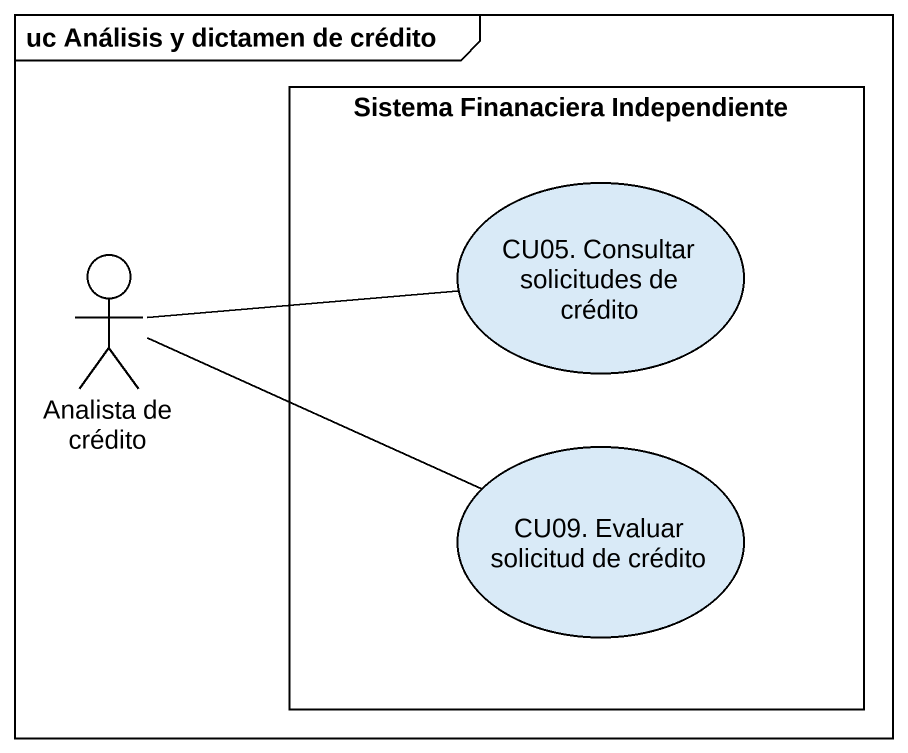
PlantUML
@startuml
mainframe uc Análisis y dictamen de crédito
rectangle "Sistema Finanaciera Independiente" as Sistema_Finanaciera {
  usecase "CU05. Consultar solicitudes de crédito" as CU05_Consultar_solicitudes
  usecase "CU09. Evaluar solicitud de crédito" as CU09_Evaluar_solicitud_de
}
actor "Analista de crédito" as Analista_de_crédito
Analista_de_crédito -right- CU05_Consultar_solicitudes
Analista_de_crédito -right- CU09_Evaluar_solicitud_de
@enduml
